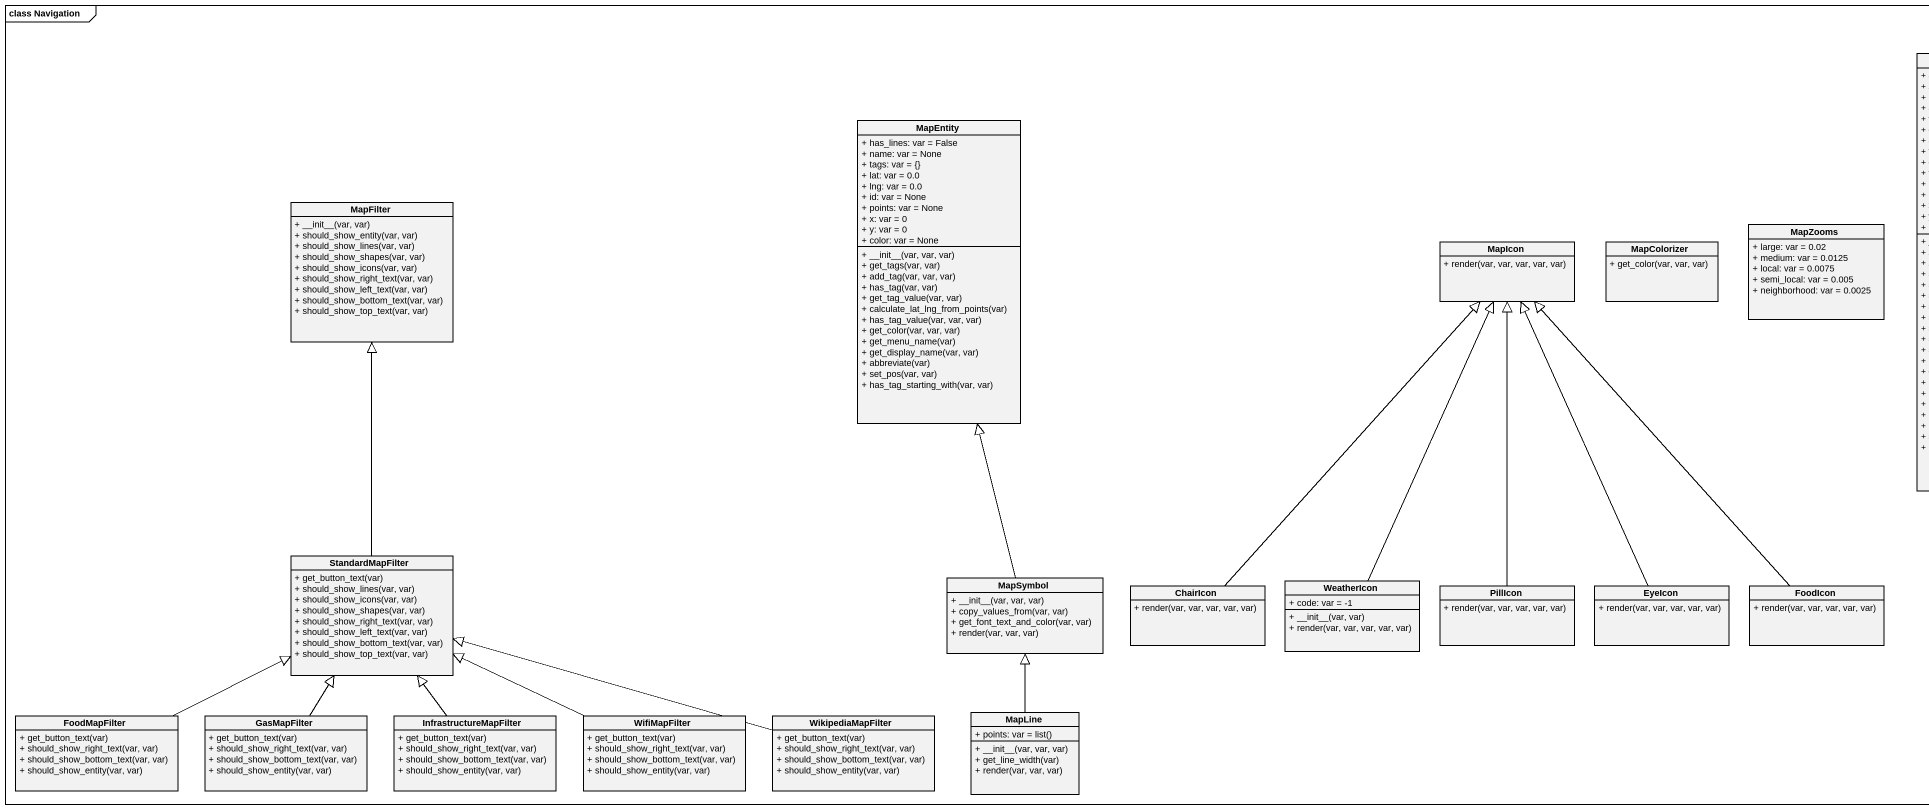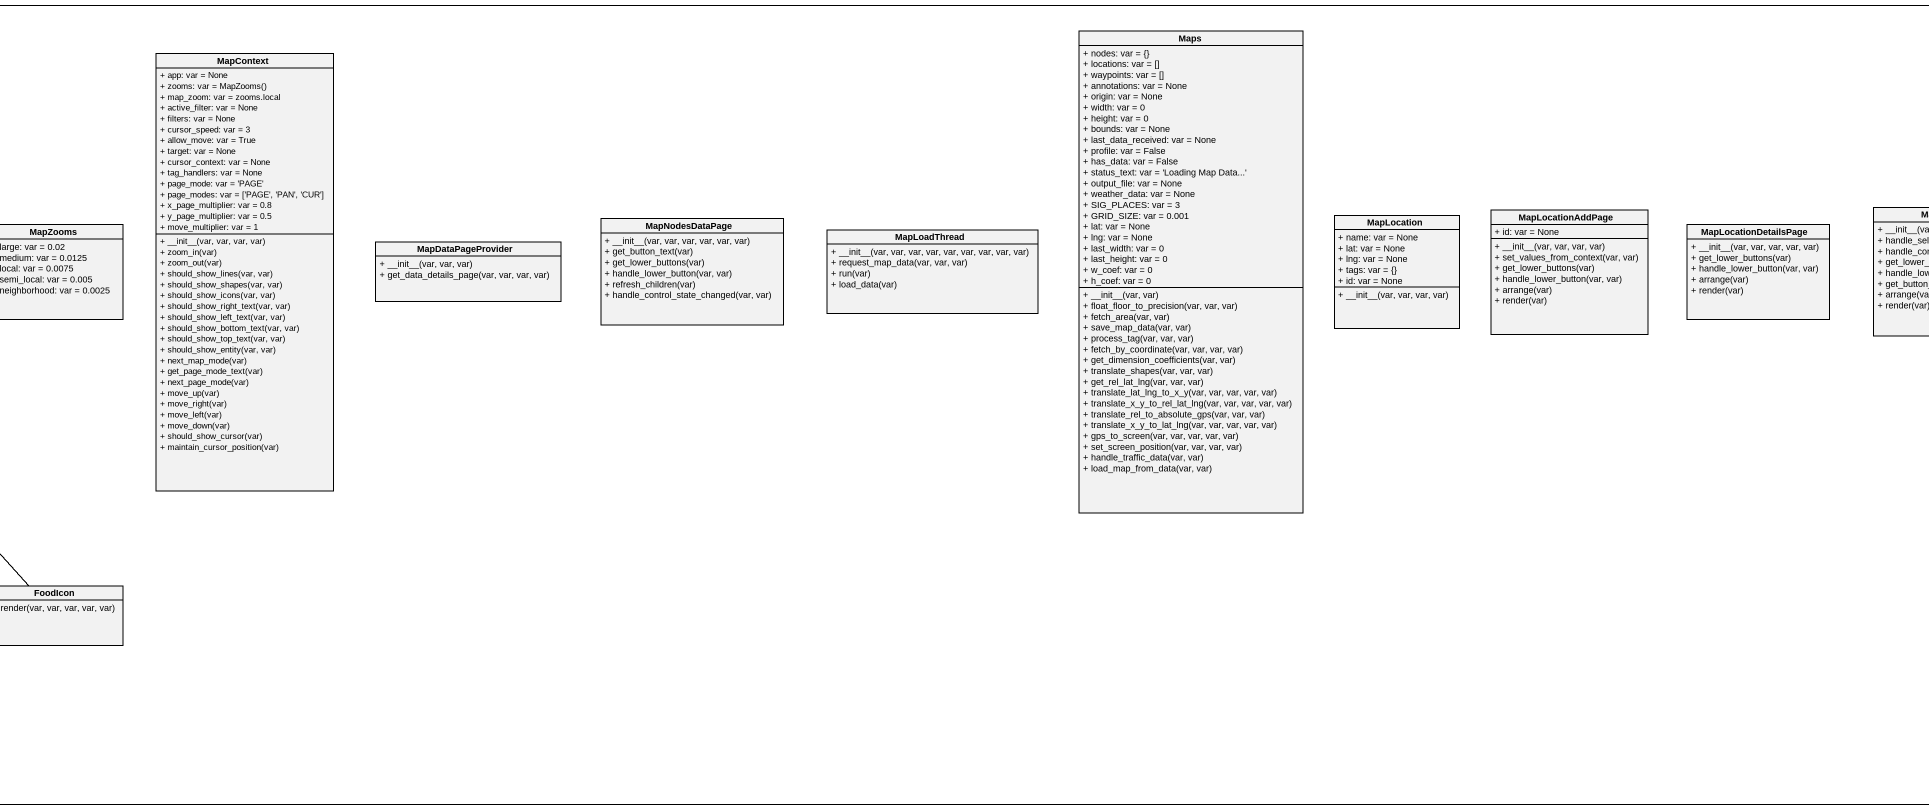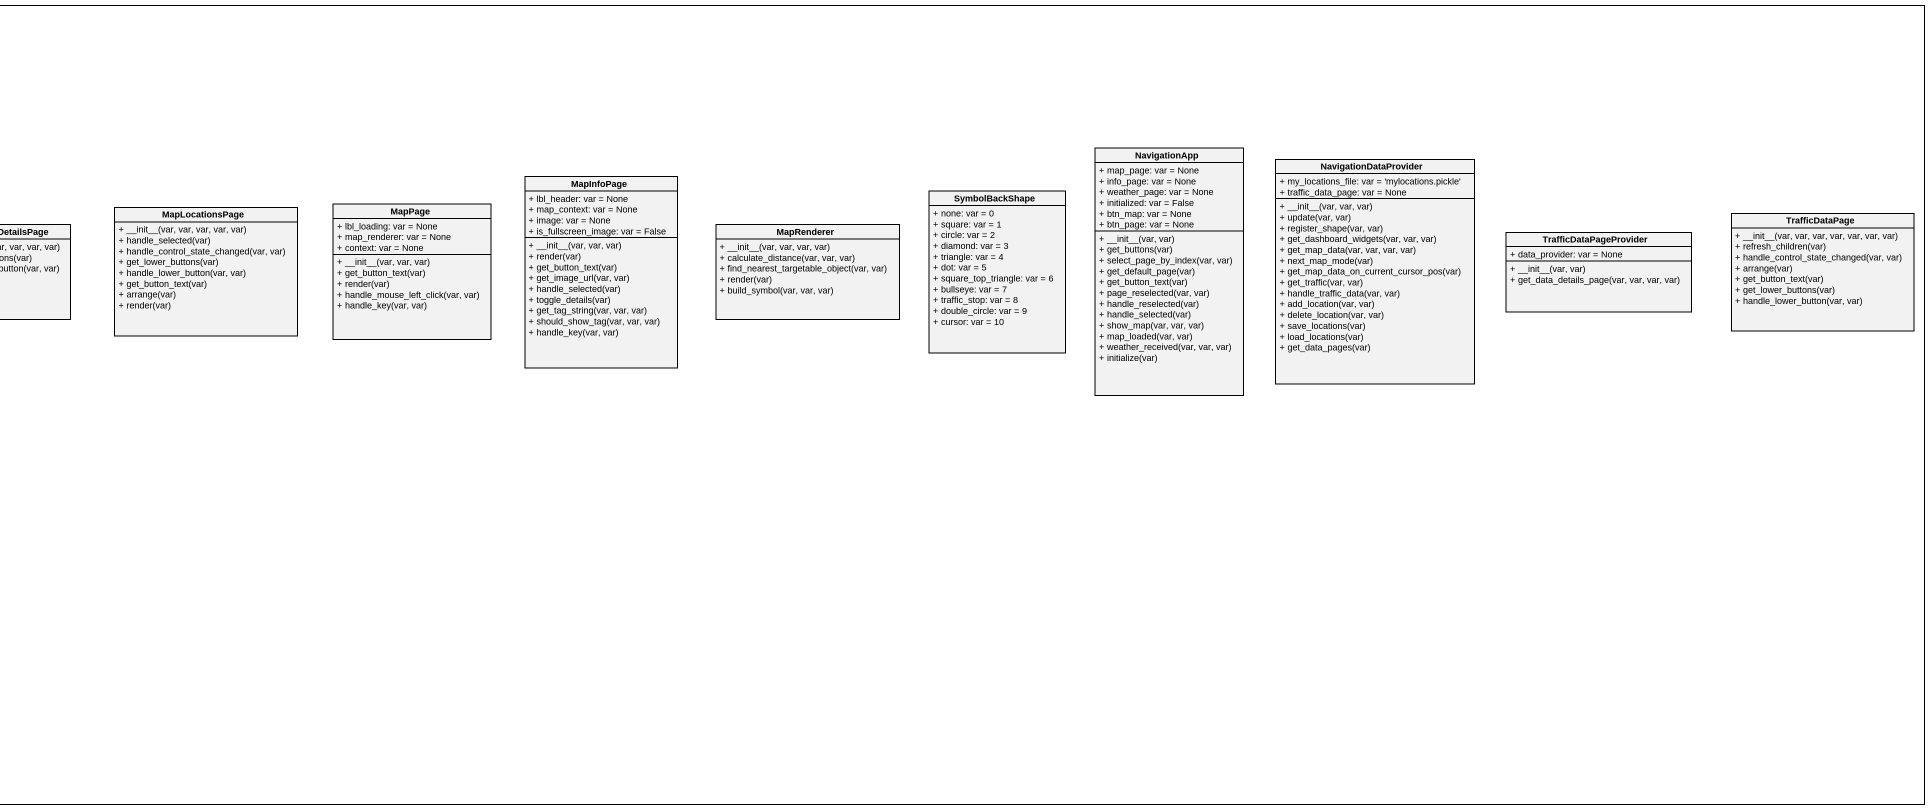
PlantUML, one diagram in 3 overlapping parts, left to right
@startuml
mainframe class Navigation
hide circle
hide empty members
skinparam classAttributeIconSize 0
class MapContext {
  + app: var = None
  {field} + zooms: var = MapZooms()
  + map_zoom: var = zooms.local
  + active_filter: var = None
  + filters: var = None
  + cursor_speed: var = 3
  + allow_move: var = True
  + target: var = None
  + cursor_context: var = None
  + tag_handlers: var = None
  + page_mode: var = 'PAGE'
  + page_modes: var = ['PAGE', 'PAN', 'CUR']
  + x_page_multiplier: var = 0.8
  + y_page_multiplier: var = 0.5
  + move_multiplier: var = 1
  + ~__init~__(var, var, var, var)
  + zoom_in(var)
  + zoom_out(var)
  + should_show_lines(var, var)
  + should_show_shapes(var, var)
  + should_show_icons(var, var)
  + should_show_right_text(var, var)
  + should_show_left_text(var, var)
  + should_show_bottom_text(var, var)
  + should_show_top_text(var, var)
  + should_show_entity(var, var)
  + next_map_mode(var)
  + get_page_mode_text(var)
  + next_page_mode(var)
  + move_up(var)
  + move_right(var)
  + move_left(var)
  + move_down(var)
  + should_show_cursor(var)
  + maintain_cursor_position(var)
}
class Maps {
  + nodes: var = {}
  + locations: var = []
  + waypoints: var = []
  + annotations: var = None
  + origin: var = None
  + width: var = 0
  + height: var = 0
  + bounds: var = None
  + last_data_received: var = None
  + profile: var = False
  + has_data: var = False
  + status_text: var = 'Loading Map Data...'
  + output_file: var = None
  + weather_data: var = None
  + SIG_PLACES: var = 3
  + GRID_SIZE: var = 0.001
  + lat: var = None
  + lng: var = None
  + last_width: var = 0
  + last_height: var = 0
  + w_coef: var = 0
  + h_coef: var = 0
  + ~__init~__(var, var)
  + float_floor_to_precision(var, var, var)
  + fetch_area(var, var)
  + save_map_data(var, var)
  + process_tag(var, var, var)
  + fetch_by_coordinate(var, var, var, var)
  + get_dimension_coefficients(var, var)
  + translate_shapes(var, var, var)
  + get_rel_lat_lng(var, var, var)
  + translate_lat_lng_to_x_y(var, var, var, var, var)
  + translate_x_y_to_rel_lat_lng(var, var, var, var, var)
  + translate_rel_to_absolute_gps(var, var, var)
  + translate_x_y_to_lat_lng(var, var, var, var, var)
  + gps_to_screen(var, var, var, var, var)
  + set_screen_position(var, var, var, var)
  + handle_traffic_data(var, var)
  + load_map_from_data(var, var)
}
class MapEntity {
  + has_lines: var = False
  + name: var = None
  + tags: var = {}
  + lat: var = 0.0
  + lng: var = 0.0
  + id: var = None
  + points: var = None
  + x: var = 0
  + y: var = 0
  + color: var = None
  + ~__init~__(var, var, var)
  + get_tags(var, var)
  + add_tag(var, var, var)
  + has_tag(var, var)
  + get_tag_value(var, var)
  + calculate_lat_lng_from_points(var)
  + has_tag_value(var, var, var)
  + get_color(var, var, var)
  + get_menu_name(var)
  + get_display_name(var, var)
  + abbreviate(var)
  + set_pos(var, var)
  + has_tag_starting_with(var, var)
}
class NavigationApp {
  + map_page: var = None
  + info_page: var = None
  + weather_page: var = None
  + initialized: var = False
  + btn_map: var = None
  + btn_page: var = None
  + ~__init~__(var, var)
  + get_buttons(var)
  + select_page_by_index(var, var)
  + get_default_page(var)
  + get_button_text(var)
  + page_reselected(var, var)
  + handle_reselected(var)
  + handle_selected(var)
  + show_map(var, var, var)
  + map_loaded(var, var)
  + weather_received(var, var, var)
  + initialize(var)
}
class NavigationDataProvider {
  + my_locations_file: var = 'mylocations.pickle'
  + traffic_data_page: var = None
  + ~__init~__(var, var, var)
  + update(var, var)
  + register_shape(var, var)
  + get_dashboard_widgets(var, var, var)
  + get_map_data(var, var, var, var)
  + next_map_mode(var)
  + get_map_data_on_current_cursor_pos(var)
  + get_traffic(var, var)
  + handle_traffic_data(var, var)
  + add_location(var, var)
  + delete_location(var, var)
  + save_locations(var)
  + load_locations(var)
  + get_data_pages(var)
}
class MapFilter {
  + ~__init~__(var, var)
  + should_show_entity(var, var)
  + should_show_lines(var, var)
  + should_show_shapes(var, var)
  + should_show_icons(var, var)
  + should_show_right_text(var, var)
  + should_show_left_text(var, var)
  + should_show_bottom_text(var, var)
  + should_show_top_text(var, var)
}
class MapLocationsPage {
  + ~__init~__(var, var, var, var, var)
  + handle_selected(var)
  + handle_control_state_changed(var, var)
  + get_lower_buttons(var)
  + handle_lower_button(var, var)
  + get_button_text(var)
  + arrange(var)
  + render(var)
}
class MapPage {
  + lbl_loading: var = None
  + map_renderer: var = None
  + context: var = None
  + ~__init~__(var, var, var)
  + get_button_text(var)
  + render(var)
  + handle_mouse_left_click(var, var)
  + handle_key(var, var)
}
class MapInfoPage {
  + lbl_header: var = None
  + map_context: var = None
  + image: var = None
  + is_fullscreen_image: var = False
  + ~__init~__(var, var, var)
  + render(var)
  + get_button_text(var)
  + get_image_url(var, var)
  + handle_selected(var)
  + toggle_details(var)
  + get_tag_string(var, var, var)
  + should_show_tag(var, var, var)
  + handle_key(var, var)
}
class SymbolBackShape {
  + none: var = 0
  + square: var = 1
  + circle: var = 2
  + diamond: var = 3
  + triangle: var = 4
  + dot: var = 5
  + square_top_triangle: var = 6
  + bullseye: var = 7
  + traffic_stop: var = 8
  + double_circle: var = 9
  + cursor: var = 10
}
class MapIcon {
  + render(var, var, var, var, var)
}
class MapColorizer {
  + get_color(var, var, var)
}
class MapZooms {
  + large: var = 0.02
  + medium: var = 0.0125
  + local: var = 0.0075
  + semi_local: var = 0.005
  + neighborhood: var = 0.0025
}
class MapDataPageProvider {
  + ~__init~__(var, var, var)
  + get_data_details_page(var, var, var, var)
}
class MapNodesDataPage {
  + ~__init~__(var, var, var, var, var, var)
  + get_button_text(var)
  + get_lower_buttons(var)
  + handle_lower_button(var, var)
  + refresh_children(var)
  + handle_control_state_changed(var, var)
}
class MapLoadThread {
  + ~__init~__(var, var, var, var, var, var, var, var, var)
  + request_map_data(var, var, var)
  + run(var)
  + load_data(var)
}
class MapLocation {
  + name: var = None
  + lat: var = None
  + lng: var = None
  + tags: var = {}
  + id: var = None
  + ~__init~__(var, var, var, var)
}
class MapLocationAddPage {
  + id: var = None
  + ~__init~__(var, var, var, var)
  + set_values_from_context(var, var)
  + get_lower_buttons(var)
  + handle_lower_button(var, var)
  + arrange(var)
  + render(var)
}
class MapLocationDetailsPage {
  + ~__init~__(var, var, var, var, var)
  + get_lower_buttons(var)
  + handle_lower_button(var, var)
  + arrange(var)
  + render(var)
}
class MapRenderer {
  + ~__init~__(var, var, var, var)
  + calculate_distance(var, var, var)
  + find_nearest_targetable_object(var, var)
  + render(var)
  + build_symbol(var, var, var)
}
class TrafficDataPageProvider {
  + data_provider: var = None
  + ~__init~__(var, var)
  + get_data_details_page(var, var, var, var)
}
class TrafficDataPage {
  + ~__init~__(var, var, var, var, var, var, var)
  + refresh_children(var)
  + handle_control_state_changed(var, var)
  + arrange(var)
  + get_button_text(var)
  + get_lower_buttons(var)
  + handle_lower_button(var, var)
}
class StandardMapFilter {
  + get_button_text(var)
  + should_show_lines(var, var)
  + should_show_icons(var, var)
  + should_show_shapes(var, var)
  + should_show_right_text(var, var)
  + should_show_left_text(var, var)
  + should_show_bottom_text(var, var)
  + should_show_top_text(var, var)
}
class MapSymbol {
  + ~__init~__(var, var, var)
  + copy_values_from(var, var)
  + get_font_text_and_color(var, var)
  + render(var, var, var)
}
class ChairIcon {
  + render(var, var, var, var, var)
}
class WeatherIcon {
  + code: var = -1
  + ~__init~__(var, var)
  + render(var, var, var, var, var)
}
class PillIcon {
  + render(var, var, var, var, var)
}
class EyeIcon {
  + render(var, var, var, var, var)
}
class FoodIcon {
  + render(var, var, var, var, var)
}
class MapLine {
  {field} + points: var = list()
  + ~__init~__(var, var, var)
  + get_line_width(var)
  + render(var, var, var)
}
class FoodMapFilter {
  + get_button_text(var)
  + should_show_right_text(var, var)
  + should_show_bottom_text(var, var)
  + should_show_entity(var, var)
}
class GasMapFilter {
  + get_button_text(var)
  + should_show_right_text(var, var)
  + should_show_bottom_text(var, var)
  + should_show_entity(var, var)
}
class InfrastructureMapFilter {
  + get_button_text(var)
  + should_show_right_text(var, var)
  + should_show_bottom_text(var, var)
  + should_show_entity(var, var)
}
class WifiMapFilter {
  + get_button_text(var)
  + should_show_right_text(var, var)
  + should_show_bottom_text(var, var)
  + should_show_entity(var, var)
}
class WikipediaMapFilter {
  + get_button_text(var)
  + should_show_right_text(var, var)
  + should_show_bottom_text(var, var)
  + should_show_entity(var, var)
}
StandardMapFilter -up-|> MapFilter
MapSymbol -up-|> MapEntity
ChairIcon -up-|> MapIcon
WeatherIcon -up-|> MapIcon
PillIcon -up-|> MapIcon
EyeIcon -up-|> MapIcon
FoodIcon -up-|> MapIcon
MapLine -up-|> MapSymbol
FoodMapFilter -right-|> StandardMapFilter
GasMapFilter -up-|> StandardMapFilter
InfrastructureMapFilter -up-|> StandardMapFilter
WifiMapFilter -left-|> StandardMapFilter
WikipediaMapFilter -left-|> StandardMapFilter
@enduml
